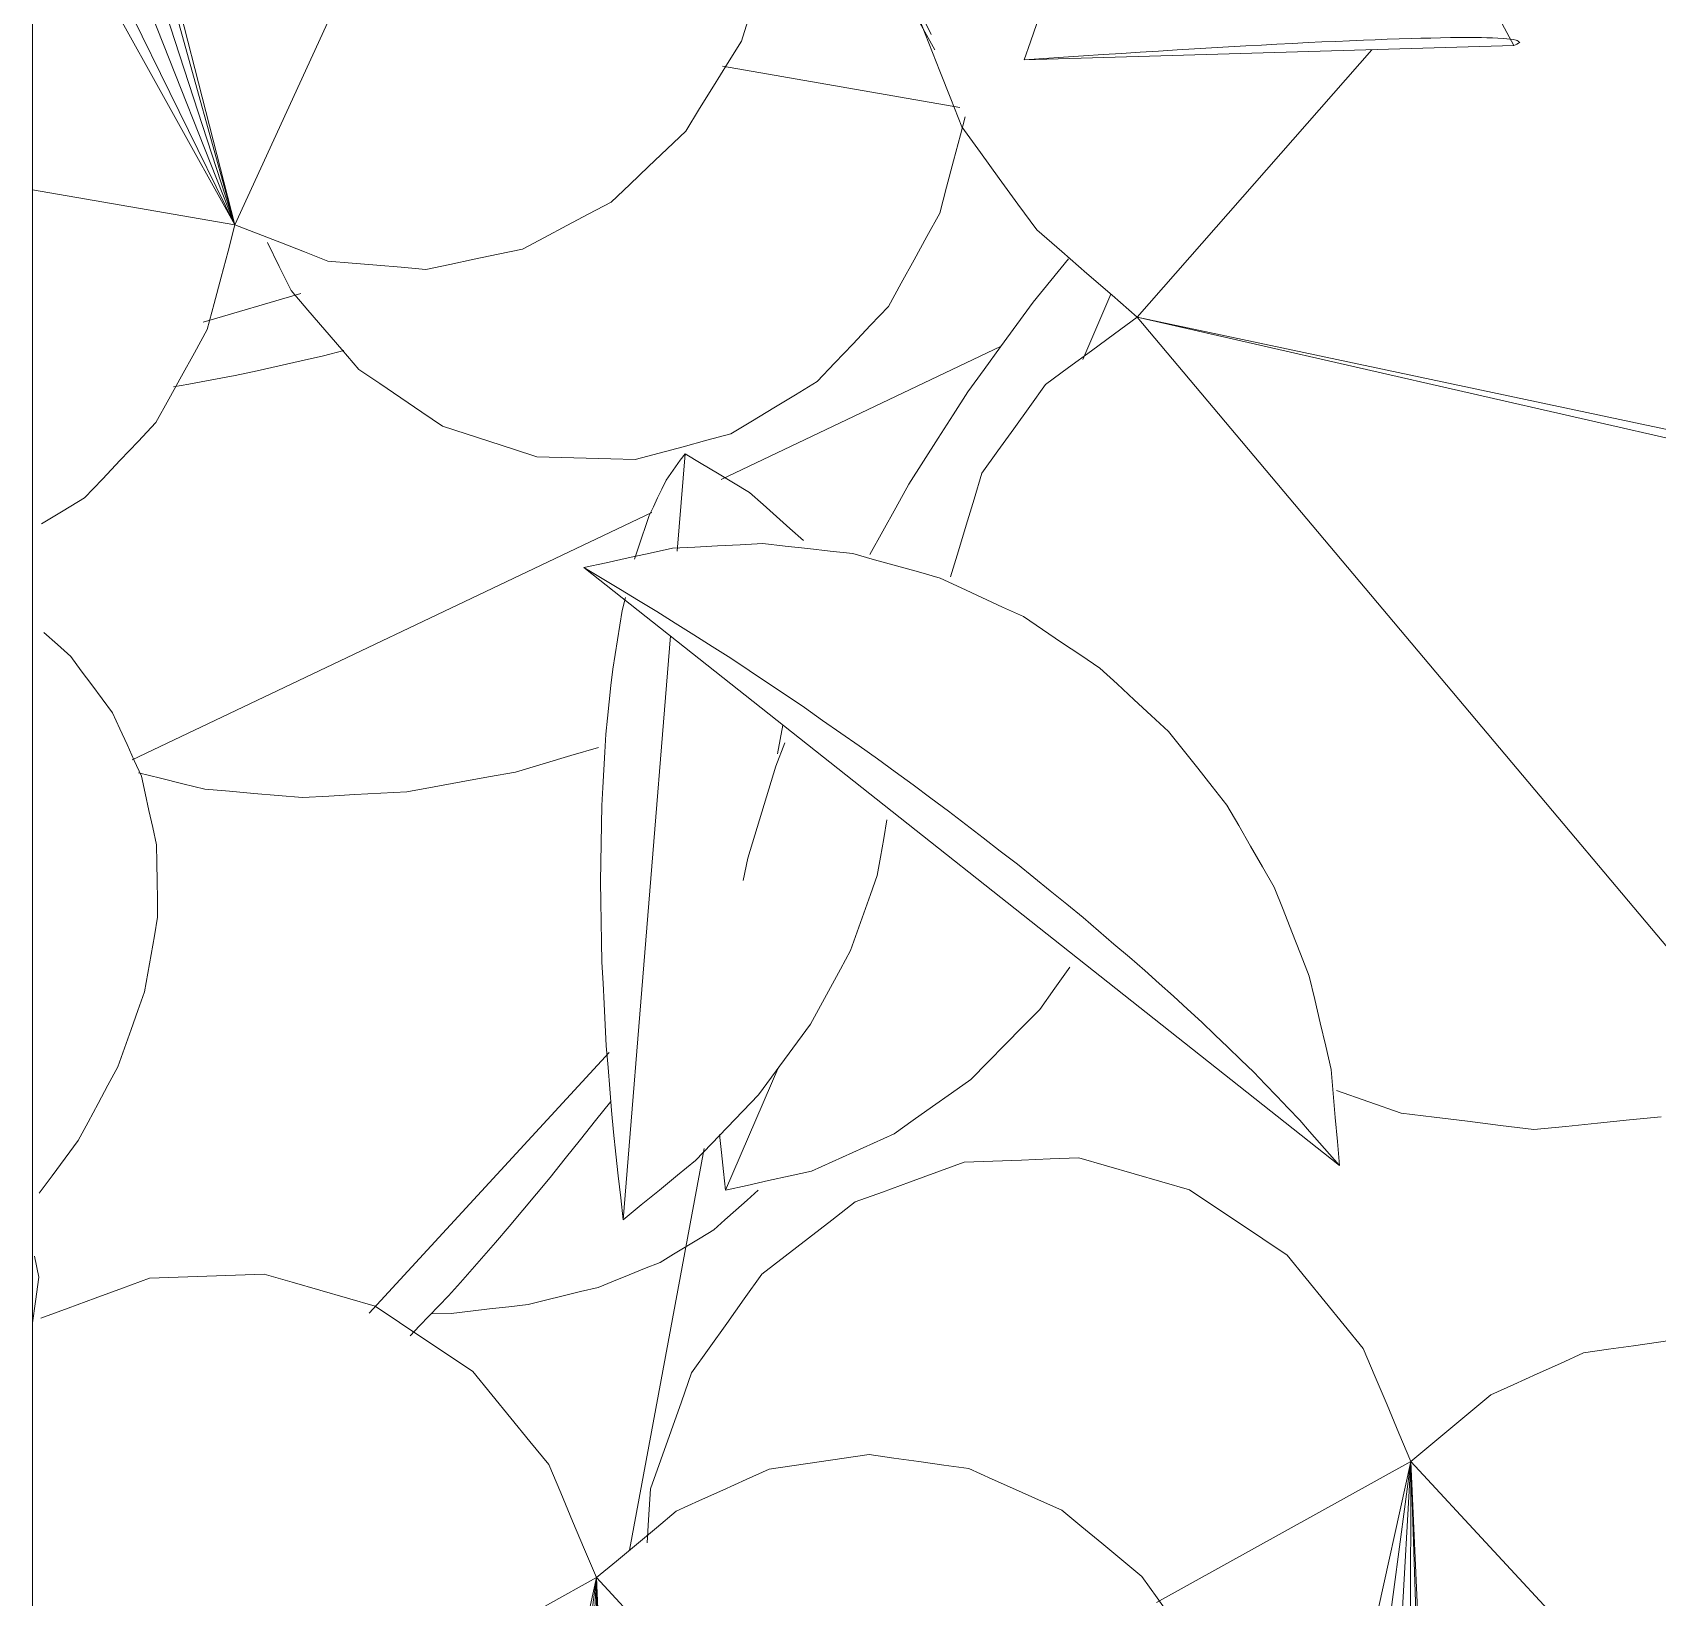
# Model space of a CAD drawing. Header units: metres. Extents: x -18.34 to -13.25, y -25.49 to -16.26.
# Drawn here: x -17.66 to -17.5875, y -17.3754 to -17.3056 of the extents above; entities that cross this region are included whole.
import ezdxf

# ---------------------------------------------------------------- set-up
doc = ezdxf.new("R2010")
doc.units = ezdxf.units.M
for name, color, linetype, lineweight in [('Importações nas famílias', 7, 'Continuous', 5), ('Quadro estrutural', 7, 'Continuous', 5), ('Vegetação', 7, 'Continuous', 5)]:
    doc.layers.add(name, color=color, linetype=linetype, lineweight=lineweight)

# ---------------------------------------------------------------- blocks, each defined once
blk = doc.blocks.new('Tram - Tram-3151187-Pavimento 02 - Executivo')
at = {"layer": 'Quadro estrutural'}
blk.add_line((0.778736, 0.05), (1.196679, 0.05), dxfattribs=at)
blk = doc.blocks.new('Planta_pergolado_12200 - plantas pergolado_skp_Component_12-V647-Pavimento 02 - Executivo')
at = {"layer": 'Importações nas famílias', "color": 9}
blk.add_line((-0.101829, -0.462753), (-0.135542, -0.436072), dxfattribs=at)
at = {"layer": 'Importações nas famílias', "color": 9, "flags": 128}
for points in [[(-0.131593, -0.435211), (-0.130585, -0.435158), (-0.129577, -0.435106), (-0.12857, -0.435054), (-0.127562, -0.435002)], [(-0.127562, -0.435002), (-0.126558, -0.435114), (-0.125555, -0.435226), (-0.124551, -0.435338), (-0.123547, -0.435451)], [(-0.135542, -0.436072), (-0.134555, -0.435857), (-0.133568, -0.435641), (-0.13258, -0.435426), (-0.131593, -0.435211)], [(-0.123547, -0.435451), (-0.12257, -0.435724), (-0.121593, -0.435998), (-0.120616, -0.436272), (-0.11964, -0.436546)], [(-0.132286, -0.438032), (-0.1331, -0.437542), (-0.133914, -0.437052), (-0.134728, -0.436562), (-0.135542, -0.436072)], [(-0.11964, -0.436546), (-0.118713, -0.436975), (-0.117786, -0.437404), (-0.116859, -0.437834), (-0.115933, -0.438263)], [(-0.128993, -0.440123), (-0.129816, -0.439601), (-0.130639, -0.439078), (-0.131463, -0.438555), (-0.132286, -0.438032)], [(-0.115933, -0.438263), (-0.115078, -0.438837), (-0.114223, -0.439411), (-0.113368, -0.439986), (-0.112513, -0.44056)], [(-0.125701, -0.442322), (-0.126524, -0.441773), (-0.127347, -0.441223), (-0.12817, -0.440673), (-0.128993, -0.440123)], [(-0.112513, -0.44056), (-0.11175, -0.441266), (-0.110987, -0.441972), (-0.110224, -0.442679), (-0.109461, -0.443385)], [(-0.122447, -0.444605), (-0.12326, -0.444034), (-0.124074, -0.443463), (-0.124888, -0.442893), (-0.125701, -0.442322)], [(-0.109461, -0.443385), (-0.108808, -0.444206), (-0.108154, -0.445027), (-0.107501, -0.445849), (-0.106848, -0.44667)], [(-0.119266, -0.446945), (-0.120061, -0.44636), (-0.120856, -0.445775), (-0.121652, -0.44519), (-0.122447, -0.444605)], [(-0.106848, -0.44667), (-0.106319, -0.447587), (-0.105791, -0.448504), (-0.105263, -0.449421), (-0.104735, -0.450339)], [(-0.116194, -0.449316), (-0.116962, -0.448723), (-0.11773, -0.44813), (-0.118498, -0.447538), (-0.119266, -0.446945)], [(-0.113265, -0.451694), (-0.113997, -0.451099), (-0.11473, -0.450505), (-0.115462, -0.449911), (-0.116194, -0.449316)], [(-0.104735, -0.450339), (-0.104344, -0.45133), (-0.103954, -0.452322), (-0.103563, -0.453313), (-0.103172, -0.454305)], [(-0.110512, -0.45405), (-0.1112, -0.453461), (-0.111888, -0.452872), (-0.112577, -0.452283), (-0.113265, -0.451694)], [(-0.107965, -0.45636), (-0.108601, -0.455782), (-0.109238, -0.455205), (-0.109875, -0.454628), (-0.110512, -0.45405)], [(-0.103172, -0.454305), (-0.102928, -0.455348), (-0.102684, -0.45639), (-0.10244, -0.457433), (-0.102196, -0.458476)], [(-0.105652, -0.458596), (-0.10623, -0.458037), (-0.106808, -0.457478), (-0.107386, -0.456919), (-0.107965, -0.45636)], [(-0.103599, -0.460735), (-0.104112, -0.460201), (-0.104625, -0.459666), (-0.105139, -0.459131), (-0.105652, -0.458596)], [(-0.102196, -0.458476), (-0.102104, -0.459545), (-0.102013, -0.460614), (-0.101921, -0.461684), (-0.101829, -0.462753)], [(-0.101829, -0.462753), (-0.102272, -0.462249), (-0.102714, -0.461744), (-0.103157, -0.46124), (-0.103599, -0.460735)]]:
    blk.add_lwpolyline(points, dxfattribs=at)
blk = doc.blocks.new('Planta_pergolado_12200 - plantas pergolado_skp_Component_12-V648-Pavimento 02 - Executivo')
at = {"layer": 'Importações nas famílias', "color": 9}
blk.add_line((-0.09404, -0.412786), (-0.115896, -0.413419), dxfattribs=at)
at = {"layer": 'Importações nas famílias', "color": 9, "flags": 128}
for points in [[(-0.107958, -0.402486), (-0.10744, -0.402389), (-0.106923, -0.402292), (-0.106405, -0.402195), (-0.105887, -0.402098)], [(-0.105887, -0.402098), (-0.105356, -0.402165), (-0.104825, -0.402231), (-0.104294, -0.402298), (-0.103762, -0.402365)], [(-0.103762, -0.402365), (-0.10323, -0.402594), (-0.102697, -0.402823), (-0.102165, -0.403052), (-0.101632, -0.40328)], [(-0.109925, -0.403521), (-0.109433, -0.403262), (-0.108942, -0.403003), (-0.10845, -0.402745), (-0.107958, -0.402486)], [(-0.111743, -0.405177), (-0.111288, -0.404763), (-0.110834, -0.404349), (-0.11038, -0.403935), (-0.109925, -0.403521)], [(-0.101632, -0.40328), (-0.101111, -0.403666), (-0.10059, -0.404052), (-0.100068, -0.404438), (-0.099547, -0.404823)], [(-0.113368, -0.407416), (-0.112962, -0.406856), (-0.112556, -0.406296), (-0.112149, -0.405736), (-0.111743, -0.405177)], [(-0.099547, -0.404823), (-0.099049, -0.405357), (-0.098552, -0.40589), (-0.098054, -0.406424), (-0.097556, -0.406958)], [(-0.114764, -0.410185), (-0.114415, -0.409492), (-0.114066, -0.4088), (-0.113717, -0.408108), (-0.113368, -0.407416)], [(-0.097556, -0.406958), (-0.097094, -0.407626), (-0.096631, -0.408295), (-0.096169, -0.408964), (-0.095706, -0.409633)], [(-0.095706, -0.409633), (-0.09529, -0.410421), (-0.094873, -0.411209), (-0.094456, -0.411998), (-0.09404, -0.412786)], [(-0.115896, -0.413419), (-0.115613, -0.412611), (-0.11533, -0.411802), (-0.115047, -0.410993), (-0.114764, -0.410185)], [(-0.10076, -0.412539), (-0.101377, -0.412566), (-0.101994, -0.412594), (-0.10261, -0.412621), (-0.103227, -0.412649)], [(-0.098633, -0.412464), (-0.099165, -0.412483), (-0.099697, -0.412501), (-0.100228, -0.41252), (-0.10076, -0.412539)], [(-0.09687, -0.412426), (-0.097311, -0.412435), (-0.097751, -0.412445), (-0.098192, -0.412454), (-0.098633, -0.412464)], [(-0.09549, -0.412425), (-0.095835, -0.412425), (-0.09618, -0.412425), (-0.096525, -0.412426), (-0.09687, -0.412426)], [(-0.094508, -0.412461), (-0.094753, -0.412452), (-0.094999, -0.412443), (-0.095244, -0.412434), (-0.09549, -0.412425)], [(-0.093936, -0.412534), (-0.094079, -0.412516), (-0.094222, -0.412498), (-0.094365, -0.412479), (-0.094508, -0.412461)], [(-0.093779, -0.412643), (-0.093818, -0.412616), (-0.093857, -0.412588), (-0.093896, -0.412561), (-0.093936, -0.412534)], [(-0.112376, -0.413181), (-0.113256, -0.413241), (-0.114136, -0.4133), (-0.115016, -0.41336), (-0.115896, -0.413419)], [(-0.109068, -0.412972), (-0.109895, -0.413025), (-0.110722, -0.413077), (-0.111549, -0.413129), (-0.112376, -0.413181)], [(-0.106006, -0.412794), (-0.106772, -0.412839), (-0.107537, -0.412883), (-0.108302, -0.412928), (-0.109068, -0.412972)], [(-0.103227, -0.412649), (-0.103922, -0.412685), (-0.104617, -0.412722), (-0.105312, -0.412758), (-0.106006, -0.412794)], [(-0.09404, -0.412786), (-0.093975, -0.41275), (-0.093909, -0.412715), (-0.093844, -0.412679), (-0.093779, -0.412643)]]:
    blk.add_lwpolyline(points, dxfattribs=at)
blk = doc.blocks.new('Planta_pergolado_12200 - plantas pergolado_skp_Component_12-V649-Pavimento 02 - Executivo')
at = {"layer": 'Importações nas famílias', "color": 9, "flags": 128}
for points in [[(-0.159636, -0.438978), (-0.159036, -0.439514), (-0.158436, -0.44005)], [(-0.158436, -0.44005), (-0.157969, -0.440678), (-0.157503, -0.441306), (-0.157037, -0.441934), (-0.156571, -0.442562)], [(-0.156571, -0.442562), (-0.15625, -0.443267), (-0.155929, -0.443972), (-0.155608, -0.444677), (-0.155287, -0.445383)], [(-0.155287, -0.445383), (-0.155118, -0.446148), (-0.15495, -0.446914), (-0.154781, -0.44768), (-0.154613, -0.448446)], [(-0.154613, -0.448446), (-0.154601, -0.449254), (-0.154589, -0.450063), (-0.154577, -0.450871), (-0.154564, -0.45168)], [(-0.154564, -0.45168), (-0.154709, -0.452512), (-0.154854, -0.453344), (-0.154999, -0.454176), (-0.155143, -0.455008)], [(-0.155143, -0.455008), (-0.155441, -0.455844), (-0.155739, -0.456681), (-0.156037, -0.457517), (-0.156335, -0.458353)], [(-0.156335, -0.458353), (-0.15678, -0.459174), (-0.157224, -0.459995), (-0.157669, -0.460816), (-0.158113, -0.461636)], [(-0.158113, -0.461636), (-0.158694, -0.462423), (-0.159274, -0.463209), (-0.159854, -0.463995)]]:
    blk.add_lwpolyline(points, dxfattribs=at)
blk = doc.blocks.new('Planta_pergolado_12200 - plantas pergolado_skp_Component_17-V651-Pavimento 02 - Executivo')
at = {"layer": 'Importações nas famílias', "color": 9}
for p, q in [((-0.159676, -0.361217), (-0.160148, -0.360075)), ((-0.160148, -0.363286), (-0.159676, -0.361217)), ((-0.160148, -0.364545), (-0.159676, -0.361217)), ((-0.160148, -0.368242), (-0.159676, -0.361217)), ((-0.159978, -0.387587), (-0.159676, -0.361217)), ((-0.159676, -0.361217), (-0.135884, -0.387525)), ((-0.159032, -0.389513), (-0.159676, -0.361217)), ((-0.158661, -0.391217), (-0.159676, -0.361217)), ((-0.159032, -0.389513), (-0.159978, -0.387587)), ((-0.135884, -0.387525), (-0.158661, -0.391217)), ((-0.158568, -0.391646), (-0.135884, -0.387525)), ((-0.135884, -0.387525), (-0.151113, -0.420782)), ((-0.160148, -0.389837), (-0.159032, -0.389513)), ((-0.158661, -0.391217), (-0.159032, -0.389513)), ((-0.158568, -0.391646), (-0.158661, -0.391217)), ((-0.160148, -0.391774), (-0.158568, -0.391646)), ((-0.158618, -0.39384), (-0.158568, -0.391646)), ((-0.151113, -0.420782), (-0.158568, -0.391646)), ((-0.160148, -0.393654), (-0.158618, -0.39384)), ((-0.159178, -0.395946), (-0.158618, -0.39384)), ((-0.151113, -0.420782), (-0.158618, -0.39384)), ((-0.160148, -0.395621), (-0.159178, -0.395946)), ((-0.160148, -0.397708), (-0.159178, -0.395946)), ((-0.159178, -0.395946), (-0.151113, -0.420782)), ((-0.160148, -0.397974), (-0.151113, -0.420782)), ((-0.160148, -0.402379), (-0.151113, -0.420782)), ((-0.160148, -0.404527), (-0.151113, -0.420782)), ((-0.160148, -0.419216), (-0.151113, -0.420782))]:
    blk.add_line(p, q, dxfattribs=at)
at = {"layer": 'Importações nas famílias', "color": 9, "flags": 128}
for points in [[(-0.147798, -0.355729), (-0.148885, -0.35589), (-0.149972, -0.356051), (-0.15106, -0.356213), (-0.152147, -0.356374)], [(-0.143447, -0.356353), (-0.144535, -0.356197), (-0.145623, -0.356041), (-0.14671, -0.355885), (-0.147798, -0.355729)], [(-0.152147, -0.356374), (-0.15316, -0.356842), (-0.154173, -0.35731), (-0.155185, -0.357778), (-0.156198, -0.358246)], [(-0.139392, -0.358206), (-0.140406, -0.357743), (-0.14142, -0.35728), (-0.142434, -0.356817), (-0.143447, -0.356353)], [(-0.135909, -0.36116), (-0.13678, -0.360422), (-0.137651, -0.359683), (-0.138521, -0.358945), (-0.139392, -0.358206)], [(-0.156198, -0.358246), (-0.157068, -0.358989), (-0.157937, -0.359732), (-0.158807, -0.360474), (-0.159676, -0.361217)], [(-0.133234, -0.365015), (-0.133903, -0.364051), (-0.134572, -0.363088), (-0.13524, -0.362124), (-0.135909, -0.36116)], [(-0.131551, -0.369507), (-0.131972, -0.368384), (-0.132393, -0.367261), (-0.132814, -0.366138), (-0.133234, -0.365015)], [(-0.130974, -0.374331), (-0.131118, -0.373125), (-0.131263, -0.371919), (-0.131407, -0.370713), (-0.131551, -0.369507)], [(-0.131542, -0.379157), (-0.1314, -0.377951), (-0.131258, -0.376744), (-0.131116, -0.375537), (-0.130974, -0.374331)], [(-0.133217, -0.383657), (-0.132798, -0.382532), (-0.13238, -0.381407), (-0.131961, -0.380282), (-0.131542, -0.379157)], [(-0.135884, -0.387525), (-0.135217, -0.386558), (-0.134551, -0.385591), (-0.133884, -0.384624), (-0.133217, -0.383657)], [(-0.132266, -0.390272), (-0.13317, -0.389586), (-0.134075, -0.388899), (-0.13498, -0.388212), (-0.135884, -0.387525)], [(-0.129413, -0.393966), (-0.130126, -0.393043), (-0.13084, -0.392119), (-0.131553, -0.391196), (-0.132266, -0.390272)], [(-0.12752, -0.398354), (-0.127993, -0.397257), (-0.128467, -0.39616), (-0.12894, -0.395063), (-0.129413, -0.393966)], [(-0.126716, -0.403138), (-0.126917, -0.401942), (-0.127118, -0.400746), (-0.127319, -0.39955), (-0.12752, -0.398354)], [(-0.127056, -0.40799), (-0.126971, -0.406777), (-0.126886, -0.405564), (-0.126801, -0.404351), (-0.126716, -0.403138)], [(-0.128516, -0.412581), (-0.128151, -0.411433), (-0.127786, -0.410285), (-0.127421, -0.409138), (-0.127056, -0.40799)], [(-0.130997, -0.416598), (-0.130377, -0.415593), (-0.129757, -0.414589), (-0.129136, -0.413585), (-0.128516, -0.412581)], [(-0.134331, -0.419766), (-0.133497, -0.418974), (-0.132664, -0.418182), (-0.131831, -0.41739), (-0.130997, -0.416598)], [(-0.138288, -0.421871), (-0.137299, -0.421345), (-0.136309, -0.420818), (-0.13532, -0.420292), (-0.134331, -0.419766)], [(-0.152354, -0.425451), (-0.152044, -0.424284), (-0.151734, -0.423116), (-0.151423, -0.421949), (-0.151113, -0.420782)], [(-0.151113, -0.420782), (-0.150078, -0.421186), (-0.149044, -0.421589), (-0.14801, -0.421993), (-0.146976, -0.422397)], [(-0.142601, -0.422768), (-0.141523, -0.422544), (-0.140445, -0.422319), (-0.139367, -0.422095), (-0.138288, -0.421871)], [(-0.146976, -0.422397), (-0.145882, -0.422489), (-0.144788, -0.422582), (-0.143695, -0.422675), (-0.142601, -0.422768)], [(-0.154643, -0.429606), (-0.154071, -0.428567), (-0.153499, -0.427529), (-0.152926, -0.42649), (-0.152354, -0.425451)], [(-0.157822, -0.432964), (-0.157027, -0.432124), (-0.156232, -0.431285), (-0.155438, -0.430445), (-0.154643, -0.429606)], [(-0.159749, -0.434129), (-0.158785, -0.433546), (-0.157822, -0.432964)]]:
    blk.add_lwpolyline(points, dxfattribs=at)
blk = doc.blocks.new('Planta_pergolado_12200 - plantas pergolado_skp_Component_16-V652-Pavimento 02 - Executivo')
for name in ['Planta_pergolado_12200 - plantas pergolado_skp_Component_17-V651-Pavimento 02 - Executivo', 'Planta_pergolado_12200 - plantas pergolado_skp_Component_12-V648-Pavimento 02 - Executivo', 'Planta_pergolado_12200 - plantas pergolado_skp_Component_12-V647-Pavimento 02 - Executivo', 'Planta_pergolado_12200 - plantas pergolado_skp_Component_12-V649-Pavimento 02 - Executivo']:
    blk.add_blockref(name, (0, 0))
blk = doc.blocks.new('Planta_pergolado_12200 - plantas pergolado_skp_Component_12-V694-Pavimento 02 - Executivo')
at = {"layer": 'Importações nas famílias', "color": 9}
for p, q in [((-0.13138, -0.435348), (-0.131028, -0.430993)), ((-0.133829, -0.437987), (-0.133693, -0.437414)), ((-0.133791, -0.465177), (-0.131685, -0.439125))]:
    blk.add_line(p, q, dxfattribs=at)
at = {"layer": 'Importações nas famílias', "color": 9, "flags": 128}
for points in [[(-0.131877, -0.432178), (-0.131664, -0.431881), (-0.131452, -0.431585), (-0.13124, -0.431289), (-0.131028, -0.430993)], [(-0.131028, -0.430993), (-0.130308, -0.431424), (-0.129587, -0.431856), (-0.128867, -0.432288), (-0.128147, -0.432719)], [(-0.132632, -0.43375), (-0.132443, -0.433357), (-0.132254, -0.432964), (-0.132066, -0.432571), (-0.131877, -0.432178)], [(-0.128147, -0.432719), (-0.127547, -0.433255), (-0.126947, -0.433792), (-0.126347, -0.434328), (-0.125747, -0.434864)], [(-0.133285, -0.435694), (-0.133122, -0.435208), (-0.132959, -0.434722), (-0.132795, -0.434236), (-0.132632, -0.43375)], [(-0.134257, -0.440604), (-0.13415, -0.43995), (-0.134043, -0.439295), (-0.133936, -0.438641), (-0.133829, -0.437987)], [(-0.134565, -0.443515), (-0.134488, -0.442787), (-0.134411, -0.442059), (-0.134334, -0.441332), (-0.134257, -0.440604)], [(-0.134749, -0.446689), (-0.134703, -0.445895), (-0.134657, -0.445102), (-0.134611, -0.444308), (-0.134565, -0.443515)], [(-0.134807, -0.450089), (-0.134792, -0.449239), (-0.134778, -0.448389), (-0.134763, -0.447539), (-0.134749, -0.446689)], [(-0.12202, -0.447326), (-0.122165, -0.448158), (-0.12231, -0.44899), (-0.122454, -0.449822)], [(-0.134739, -0.453679), (-0.134756, -0.452781), (-0.134773, -0.451884), (-0.13479, -0.450987), (-0.134807, -0.450089)], [(-0.122454, -0.449822), (-0.122752, -0.450658), (-0.123051, -0.451495), (-0.123349, -0.452331), (-0.123647, -0.453167)], [(-0.123647, -0.453167), (-0.124091, -0.453988), (-0.124535, -0.454809), (-0.12498, -0.45563), (-0.125424, -0.45645)], [(-0.134545, -0.457418), (-0.134594, -0.456483), (-0.134642, -0.455548), (-0.13469, -0.454614), (-0.134739, -0.453679)], [(-0.125424, -0.45645), (-0.126005, -0.457237), (-0.126585, -0.458023), (-0.127165, -0.458809), (-0.127746, -0.459595)], [(-0.134228, -0.461265), (-0.134307, -0.460303), (-0.134387, -0.459341), (-0.134466, -0.45838), (-0.134545, -0.457418)], [(-0.127746, -0.459595), (-0.128449, -0.460328), (-0.129151, -0.461061), (-0.129854, -0.461794), (-0.130557, -0.462527)], [(-0.133791, -0.465177), (-0.1339, -0.464199), (-0.134009, -0.463221), (-0.134119, -0.462243), (-0.134228, -0.461265)], [(-0.130557, -0.462527), (-0.131365, -0.463189), (-0.132174, -0.463852), (-0.132982, -0.464514), (-0.133791, -0.465177)]]:
    blk.add_lwpolyline(points, dxfattribs=at)
blk = doc.blocks.new('Planta_pergolado_12200 - plantas pergolado_skp_Component_12-V695-Pavimento 02 - Executivo')
at = {"layer": 'Importações nas famílias', "color": 9}
for p, q in [((-0.152537, -0.425126), (-0.148171, -0.42384)), ((-0.146256, -0.426386), (-0.147167, -0.426631))]:
    blk.add_line(p, q, dxfattribs=at)
at = {"layer": 'Importações nas famílias', "color": 9, "flags": 128}
for points in [[(-0.147167, -0.426631), (-0.148152, -0.42685), (-0.149136, -0.427069), (-0.150121, -0.427289), (-0.151105, -0.427508)], [(-0.151105, -0.427508), (-0.15214, -0.427697), (-0.153175, -0.427886), (-0.153849, -0.428009)]]:
    blk.add_lwpolyline(points, dxfattribs=at)
blk = doc.blocks.new('Planta_pergolado_12200 - plantas pergolado_skp_Component_17-V696-Pavimento 02 - Executivo')
at = {"layer": 'Importações nas famílias', "color": 9}
for p, q in [((-0.128954, -0.394147), (-0.120046, -0.412291)), ((-0.127612, -0.399066), (-0.119883, -0.41297)), ((-0.129351, -0.413703), (-0.11876, -0.415538))]:
    blk.add_line(p, q, dxfattribs=at)
at = {"layer": 'Importações nas famílias', "color": 9, "flags": 128}
for points in [[(-0.119666, -0.420265), (-0.119355, -0.419098), (-0.119045, -0.41793), (-0.118734, -0.416763), (-0.118523, -0.415967)], [(-0.121954, -0.42442), (-0.121382, -0.423381), (-0.12081, -0.422343), (-0.120238, -0.421304), (-0.119666, -0.420265)], [(-0.149661, -0.421573), (-0.149136, -0.422641), (-0.148612, -0.423709)], [(-0.148612, -0.423709), (-0.147856, -0.42459), (-0.1471, -0.425471), (-0.146344, -0.426351), (-0.145589, -0.427232)], [(-0.125133, -0.427778), (-0.124338, -0.426938), (-0.123544, -0.426099), (-0.122749, -0.425259), (-0.121954, -0.42442)], [(-0.145589, -0.427232), (-0.144653, -0.427866), (-0.143717, -0.428499), (-0.142781, -0.429133), (-0.141845, -0.429766)], [(-0.128987, -0.430109), (-0.128023, -0.429526), (-0.12706, -0.428943), (-0.126097, -0.42836), (-0.125133, -0.427778)], [(-0.141845, -0.429766), (-0.140794, -0.430109), (-0.139742, -0.430452), (-0.13869, -0.430795), (-0.137638, -0.431138)], [(-0.133252, -0.431255), (-0.132185, -0.430969), (-0.131119, -0.430682), (-0.130053, -0.430395), (-0.128987, -0.430109)], [(-0.137638, -0.431138), (-0.136541, -0.431167), (-0.135445, -0.431197), (-0.134348, -0.431226), (-0.133252, -0.431255)]]:
    blk.add_lwpolyline(points, dxfattribs=at)
blk = doc.blocks.new('Planta_pergolado_12200 - plantas pergolado_skp_Component_16-V697-Pavimento 02 - Executivo')
for name in ['Planta_pergolado_12200 - plantas pergolado_skp_Component_17-V696-Pavimento 02 - Executivo', 'Planta_pergolado_12200 - plantas pergolado_skp_Component_12-V695-Pavimento 02 - Executivo', 'Planta_pergolado_12200 - plantas pergolado_skp_Component_12-V694-Pavimento 02 - Executivo']:
    blk.add_blockref(name, (0, 0))
blk = doc.blocks.new('Planta_pergolado_12200 - plantas pergolado_skp_-3067460-Pavimento 02 - Executivo')
for name in ['Planta_pergolado_12200 - plantas pergolado_skp_Component_16-V697-Pavimento 02 - Executivo', 'Planta_pergolado_12200 - plantas pergolado_skp_Component_16-V652-Pavimento 02 - Executivo']:
    blk.add_blockref(name, (0, 0))
blk = doc.blocks.new('Planta_pergolado_12200 - plantas pergolado_skp_-3067465-Pavimento 02 - Executivo')
blk.add_blockref('Planta_pergolado_12200 - plantas pergolado_skp_-3067460-Pavimento 02 - Executivo', (0, 0))
blk = doc.blocks.new('Planta_pergolado_12200 - plantas pergolado_skp_Component_17-V1070-Pavimento 02 - Executivo')
at = {"layer": 'Importações nas famílias', "color": 9}
for p, q in [((-0.134979, -0.481147), (-0.160148, -0.495109)), ((-0.140085, -0.504166), (-0.134979, -0.481147)), ((-0.138142, -0.504785), (-0.134979, -0.481147)), ((-0.136414, -0.505928), (-0.134979, -0.481147)), ((-0.135018, -0.507516), (-0.134979, -0.481147)), ((-0.134979, -0.481147), (-0.110618, -0.507454)), ((-0.134049, -0.509443), (-0.134979, -0.481147)), ((-0.13367, -0.511147), (-0.134979, -0.481147))]:
    blk.add_line(p, q, dxfattribs=at)
at = {"layer": 'Importações nas famílias', "color": 9, "flags": 128}
for points in [[(-0.149803, -0.467604), (-0.151082, -0.46765), (-0.152362, -0.467697), (-0.153641, -0.467743), (-0.154921, -0.467789)], [(-0.144855, -0.469031), (-0.146092, -0.468674), (-0.147329, -0.468317), (-0.148566, -0.467961), (-0.149803, -0.467604)], [(-0.154921, -0.467789), (-0.156134, -0.468234), (-0.157347, -0.468679), (-0.15856, -0.469125), (-0.159773, -0.46957)], [(-0.140501, -0.471947), (-0.141589, -0.471218), (-0.142678, -0.470489), (-0.143766, -0.46976), (-0.144855, -0.469031)], [(-0.137112, -0.476104), (-0.137959, -0.475065), (-0.138807, -0.474026), (-0.139654, -0.472987), (-0.140501, -0.471947)], [(-0.122819, -0.475658), (-0.123932, -0.475819), (-0.125045, -0.475981), (-0.126158, -0.476142), (-0.127271, -0.476304)], [(-0.118365, -0.476283), (-0.119479, -0.476127), (-0.120592, -0.47597), (-0.121706, -0.475814), (-0.122819, -0.475658)], [(-0.134979, -0.481147), (-0.135512, -0.479886), (-0.136046, -0.478625), (-0.136579, -0.477365), (-0.137112, -0.476104)], [(-0.127271, -0.476304), (-0.128308, -0.476772), (-0.129345, -0.47724), (-0.130382, -0.477708), (-0.131419, -0.478176)], [(-0.114214, -0.478136), (-0.115252, -0.477672), (-0.116289, -0.477209), (-0.117327, -0.476746), (-0.118365, -0.476283)], [(-0.131419, -0.478176), (-0.132309, -0.478918), (-0.133199, -0.479661), (-0.134089, -0.480404), (-0.134979, -0.481147)], [(-0.110647, -0.48109), (-0.111539, -0.480351), (-0.11243, -0.479613), (-0.113322, -0.478874), (-0.114214, -0.478136)], [(-0.107909, -0.484944), (-0.108593, -0.483981), (-0.109278, -0.483017), (-0.109962, -0.482054), (-0.110647, -0.48109)]]:
    blk.add_lwpolyline(points, dxfattribs=at)
blk = doc.blocks.new('Planta_pergolado_12200 - plantas pergolado_skp_Component_16-V1071-Pavimento 02 - Executivo')
blk.add_blockref('Planta_pergolado_12200 - plantas pergolado_skp_Component_17-V1070-Pavimento 02 - Executivo', (0, 0))
blk = doc.blocks.new('Planta_pergolado_12200 - plantas pergolado_skp_Component_17-V1115-Pavimento 02 - Executivo')
at = {"layer": 'Importações nas famílias', "color": 9}
for p, q in [((-0.098639, -0.475961), (-0.109984, -0.482254)), ((-0.103744, -0.49898), (-0.098639, -0.475961)), ((-0.101802, -0.499599), (-0.098639, -0.475961)), ((-0.100074, -0.500742), (-0.098639, -0.475961)), ((-0.098678, -0.50233), (-0.098639, -0.475961)), ((-0.098639, -0.475961), (-0.074278, -0.502268)), ((-0.097709, -0.504257), (-0.098639, -0.475961)), ((-0.097329, -0.505961), (-0.098639, -0.475961))]:
    blk.add_line(p, q, dxfattribs=at)
at = {"layer": 'Importações nas famílias', "color": 9, "flags": 128}
for points in [[(-0.118581, -0.462603), (-0.119794, -0.463048), (-0.121007, -0.463493), (-0.12222, -0.463939), (-0.123433, -0.464384)], [(-0.113462, -0.462418), (-0.114742, -0.462464), (-0.116022, -0.462511), (-0.117301, -0.462557), (-0.118581, -0.462603)], [(-0.108515, -0.463845), (-0.109752, -0.463488), (-0.110989, -0.463131), (-0.112225, -0.462775), (-0.113462, -0.462418)], [(-0.104161, -0.466761), (-0.105249, -0.466032), (-0.106338, -0.465303), (-0.107426, -0.464574), (-0.108515, -0.463845)], [(-0.123433, -0.464384), (-0.124475, -0.46519), (-0.125518, -0.465996), (-0.126561, -0.466802), (-0.127603, -0.467608)], [(-0.100772, -0.470918), (-0.101619, -0.469879), (-0.102466, -0.46884), (-0.103313, -0.467801), (-0.104161, -0.466761)], [(-0.127603, -0.467608), (-0.128387, -0.468706), (-0.12917, -0.469804), (-0.129953, -0.470903), (-0.130736, -0.472001)], [(-0.086479, -0.470472), (-0.087592, -0.470633), (-0.088705, -0.470795), (-0.089818, -0.470956), (-0.090931, -0.471118)], [(-0.098639, -0.475961), (-0.099172, -0.4747), (-0.099705, -0.473439), (-0.100239, -0.472179), (-0.100772, -0.470918)], [(-0.090931, -0.471118), (-0.091968, -0.471586), (-0.093005, -0.472054), (-0.094042, -0.472522), (-0.095079, -0.47299)], [(-0.130736, -0.472001), (-0.131193, -0.473297), (-0.13165, -0.474593), (-0.132107, -0.47589), (-0.132564, -0.477186)], [(-0.095079, -0.47299), (-0.095969, -0.473732), (-0.096859, -0.474475), (-0.097749, -0.475218), (-0.098639, -0.475961)], [(-0.132564, -0.477186), (-0.132656, -0.47857), (-0.132723, -0.479592)]]:
    blk.add_lwpolyline(points, dxfattribs=at)
blk = doc.blocks.new('Planta_pergolado_12200 - plantas pergolado_skp_Component_16-V1116-Pavimento 02 - Executivo')
blk.add_blockref('Planta_pergolado_12200 - plantas pergolado_skp_Component_17-V1115-Pavimento 02 - Executivo', (0, 0))
blk = doc.blocks.new('Planta_pergolado_12200 - plantas pergolado_skp_Component_12-V1136-Pavimento 02 - Executivo')
at = {"layer": 'Importações nas famílias', "color": 9}
for p, q in [((-0.113282, -0.426792), (-0.112027, -0.423874)), ((-0.126975, -0.444935), (-0.126569, -0.443889)), ((-0.128436, -0.450042), (-0.128222, -0.449044)), ((-0.129224, -0.463861), (-0.126847, -0.458332))]:
    blk.add_line(p, q, dxfattribs=at)
at = {"layer": 'Importações nas famílias', "color": 9, "flags": 128}
for points in [[(-0.115497, -0.424225), (-0.114705, -0.423262), (-0.113914, -0.422299)], [(-0.118412, -0.428234), (-0.117683, -0.427232), (-0.116954, -0.42623), (-0.116226, -0.425227), (-0.115497, -0.424225)], [(-0.121045, -0.432356), (-0.120387, -0.431325), (-0.119728, -0.430295), (-0.11907, -0.429264), (-0.118412, -0.428234)], [(-0.122786, -0.435497), (-0.122206, -0.43445), (-0.121625, -0.433403), (-0.121045, -0.432356)], [(-0.128222, -0.449044), (-0.12791, -0.448017), (-0.127599, -0.446989), (-0.127287, -0.445962), (-0.126975, -0.444935)], [(-0.113856, -0.453908), (-0.114526, -0.454848), (-0.115195, -0.455788)], [(-0.115195, -0.455788), (-0.115966, -0.45657), (-0.116738, -0.457353), (-0.117509, -0.458135), (-0.118281, -0.458917)], [(-0.118281, -0.458917), (-0.119136, -0.459522), (-0.119992, -0.460128), (-0.120847, -0.460734), (-0.121702, -0.46134)], [(-0.129224, -0.463861), (-0.129314, -0.463017), (-0.129403, -0.462173), (-0.129488, -0.461372)], [(-0.121702, -0.46134), (-0.122621, -0.461755), (-0.123541, -0.46217), (-0.12446, -0.462586), (-0.125379, -0.463001)], [(-0.125379, -0.463001), (-0.12634, -0.463216), (-0.127302, -0.463431), (-0.128263, -0.463646), (-0.129224, -0.463861)]]:
    blk.add_lwpolyline(points, dxfattribs=at)
blk = doc.blocks.new('Planta_pergolado_12200 - plantas pergolado_skp_Component_17-V1137-Pavimento 02 - Executivo')
at = {"layer": 'Importações nas famílias', "color": 9}
for p, q in [((-0.110847, -0.424898), (-0.100383, -0.41297)), ((-0.083918, -0.430609), (-0.110847, -0.424898)), ((-0.110847, -0.424898), (-0.08385, -0.431067)), ((-0.082408, -0.458726), (-0.110847, -0.424898))]:
    blk.add_line(p, q, dxfattribs=at)
at = {"layer": 'Importações nas famílias', "color": 9, "flags": 128}
for points in [[(-0.120635, -0.411428), (-0.120145, -0.412673), (-0.119656, -0.413918), (-0.119166, -0.415164), (-0.118676, -0.416409)], [(-0.118676, -0.416409), (-0.117842, -0.417557), (-0.117007, -0.418706), (-0.116173, -0.419854), (-0.115338, -0.421003)], [(-0.115338, -0.421003), (-0.114215, -0.421977), (-0.113093, -0.42295), (-0.11197, -0.423924), (-0.110847, -0.424898)], [(-0.110847, -0.424898), (-0.11187, -0.42565), (-0.112893, -0.426401), (-0.113916, -0.427153), (-0.114939, -0.427905)], [(-0.114939, -0.427905), (-0.11565, -0.428893), (-0.11636, -0.429882), (-0.117071, -0.430871), (-0.117782, -0.431859)], [(-0.117782, -0.431859), (-0.118133, -0.433018), (-0.118483, -0.434176), (-0.118834, -0.435334), (-0.119184, -0.436492)], [(-0.101952, -0.459407), (-0.100514, -0.45991), (-0.099075, -0.460413)], [(-0.099075, -0.460413), (-0.097595, -0.460598), (-0.096114, -0.460784), (-0.094634, -0.46097), (-0.093154, -0.461156)], [(-0.093154, -0.461156), (-0.091732, -0.461012), (-0.090311, -0.460868), (-0.08889, -0.460724), (-0.087469, -0.46058)]]:
    blk.add_lwpolyline(points, dxfattribs=at)
blk = doc.blocks.new('Planta_pergolado_12200 - plantas pergolado_skp_Component_16-V1138-Pavimento 02 - Executivo')
for name in ['Planta_pergolado_12200 - plantas pergolado_skp_Component_17-V1137-Pavimento 02 - Executivo', 'Planta_pergolado_12200 - plantas pergolado_skp_Component_12-V1136-Pavimento 02 - Executivo']:
    blk.add_blockref(name, (0, 0))
blk = doc.blocks.new('Planta_pergolado_12200 - plantas pergolado_skp_Component_12-V1161-Pavimento 02 - Executivo')
at = {"layer": 'Importações nas famílias', "color": 9}
for p, q in [((-0.116954, -0.426206), (-0.12942, -0.432139)), ((-0.132514, -0.433612), (-0.155703, -0.44465))]:
    blk.add_line(p, q, dxfattribs=at)
at = {"layer": 'Importações nas famílias', "color": 9, "flags": 128}
for points in [[(-0.138591, -0.445201), (-0.13736, -0.444833), (-0.136129, -0.444466), (-0.134898, -0.444098)], [(-0.143438, -0.446075), (-0.142226, -0.445856), (-0.141014, -0.445638), (-0.139803, -0.445419), (-0.138591, -0.445201)], [(-0.155421, -0.445232), (-0.154432, -0.445477), (-0.153443, -0.445721), (-0.152454, -0.445966)], [(-0.152454, -0.445966), (-0.151364, -0.446058), (-0.150275, -0.446149), (-0.149185, -0.44624), (-0.148096, -0.446332)], [(-0.148096, -0.446332), (-0.146932, -0.446268), (-0.145767, -0.446203), (-0.144603, -0.446139), (-0.143438, -0.446075)]]:
    blk.add_lwpolyline(points, dxfattribs=at)
blk = doc.blocks.new('Planta_pergolado_12200 - plantas pergolado_skp_Component_12-V1162-Pavimento 02 - Executivo')
at = {"layer": 'Importações nas famílias', "color": 9}
for p, q in [((-0.134417, -0.457714), (-0.145124, -0.469347)), ((-0.141464, -0.46936), (-0.142368, -0.46937))]:
    blk.add_line(p, q, dxfattribs=at)
at = {"layer": 'Importações nas famílias', "color": 9, "flags": 128}
for points in [[(-0.13705, -0.463286), (-0.136375, -0.46244), (-0.135699, -0.461594), (-0.135024, -0.460748), (-0.134348, -0.459902)], [(-0.13948, -0.466198), (-0.138873, -0.46547), (-0.138265, -0.464742), (-0.137658, -0.464014), (-0.13705, -0.463286)], [(-0.127763, -0.463854), (-0.12826, -0.464297), (-0.128756, -0.464741), (-0.129253, -0.465184), (-0.129749, -0.465628)], [(-0.141581, -0.468572), (-0.141055, -0.467979), (-0.14053, -0.467385), (-0.140005, -0.466792), (-0.13948, -0.466198)], [(-0.129749, -0.465628), (-0.130347, -0.465991), (-0.130945, -0.466354), (-0.131543, -0.466717), (-0.132141, -0.46708)], [(-0.132141, -0.46708), (-0.132834, -0.467358), (-0.133526, -0.467637), (-0.134219, -0.467915), (-0.134912, -0.468193)], [(-0.134912, -0.468193), (-0.135692, -0.468384), (-0.136472, -0.468575), (-0.137251, -0.468766), (-0.138031, -0.468956)], [(-0.143302, -0.470351), (-0.142872, -0.469907), (-0.142441, -0.469462), (-0.142011, -0.469017), (-0.141581, -0.468572)], [(-0.138031, -0.468956), (-0.13889, -0.469057), (-0.139748, -0.469158), (-0.140606, -0.469259), (-0.141464, -0.46936)]]:
    blk.add_lwpolyline(points, dxfattribs=at)
blk = doc.blocks.new('Planta_pergolado_12200 - plantas pergolado_skp_Component_17-V1163-Pavimento 02 - Executivo')
at = {"layer": 'Importações nas famílias', "color": 9}
blk.add_line((-0.160064, -0.466804), (-0.159867, -0.467739), dxfattribs=at)
at = {"layer": 'Importações nas famílias', "color": 9, "flags": 128}
blk.add_lwpolyline([(-0.159867, -0.467739), (-0.160016, -0.468822), (-0.160148, -0.469776)], dxfattribs=at)
blk = doc.blocks.new('Planta_pergolado_12200 - plantas pergolado_skp_Component_16-V1164-Pavimento 02 - Executivo')
for name in ['Planta_pergolado_12200 - plantas pergolado_skp_Component_12-V1161-Pavimento 02 - Executivo', 'Planta_pergolado_12200 - plantas pergolado_skp_Component_12-V1162-Pavimento 02 - Executivo', 'Planta_pergolado_12200 - plantas pergolado_skp_Component_17-V1163-Pavimento 02 - Executivo']:
    blk.add_blockref(name, (0, 0))
blk = doc.blocks.new('Planta_pergolado_12200 - plantas pergolado_skp_-3067415-Pavimento 02 - Executivo')
for name in ['Planta_pergolado_12200 - plantas pergolado_skp_Component_16-V1138-Pavimento 02 - Executivo', 'Planta_pergolado_12200 - plantas pergolado_skp_Component_16-V1164-Pavimento 02 - Executivo']:
    blk.add_blockref(name, (0, 0))
blk = doc.blocks.new('Planta_pergolado_12200 - plantas pergolado_skp_-3067416-Pavimento 02 - Executivo')
at = {"layer": 'Importações nas famílias', "color": 9}
for p, q in [((-0.126661, -0.443101), (-0.1269, -0.444387)), ((-0.130173, -0.462004), (-0.133501, -0.479913))]:
    blk.add_line(p, q, dxfattribs=at)
for name in ['Planta_pergolado_12200 - plantas pergolado_skp_-3067415-Pavimento 02 - Executivo', 'Planta_pergolado_12200 - plantas pergolado_skp_Component_16-V1116-Pavimento 02 - Executivo', 'Planta_pergolado_12200 - plantas pergolado_skp_Component_16-V1071-Pavimento 02 - Executivo']:
    blk.add_blockref(name, (0, 0))
blk = doc.blocks.new('Planta_pergolado_12200 - plantas pergolado_skp_-3067421-Pavimento 02 - Executivo')
blk.add_blockref('Planta_pergolado_12200 - plantas pergolado_skp_-3067416-Pavimento 02 - Executivo', (0, 0))
blk = doc.blocks.new('Planta_pergolado_12200 - Planta_pergolado_12200-3067476-Pavimento 02 - Executivo')
for name in ['Planta_pergolado_12200 - plantas pergolado_skp_-3067421-Pavimento 02 - Executivo', 'Planta_pergolado_12200 - plantas pergolado_skp_-3067465-Pavimento 02 - Executivo']:
    blk.add_blockref(name, (0, 0))

msp = doc.modelspace()

# ---------------------------------------------------------------- block references
at = {"layer": 'Quadro estrutural', "rotation": 270}
msp.add_blockref('Tram - Tram-3151187-Pavimento 02 - Executivo', (-17.71, -16.271707), dxfattribs=at)
at = {"layer": 'Vegetação', "color": 9}
msp.add_blockref('Planta_pergolado_12200 - Planta_pergolado_12200-3067476-Pavimento 02 - Executivo', (-17.499852, -16.893415), dxfattribs=at)

doc.saveas('drawing.dxf')
